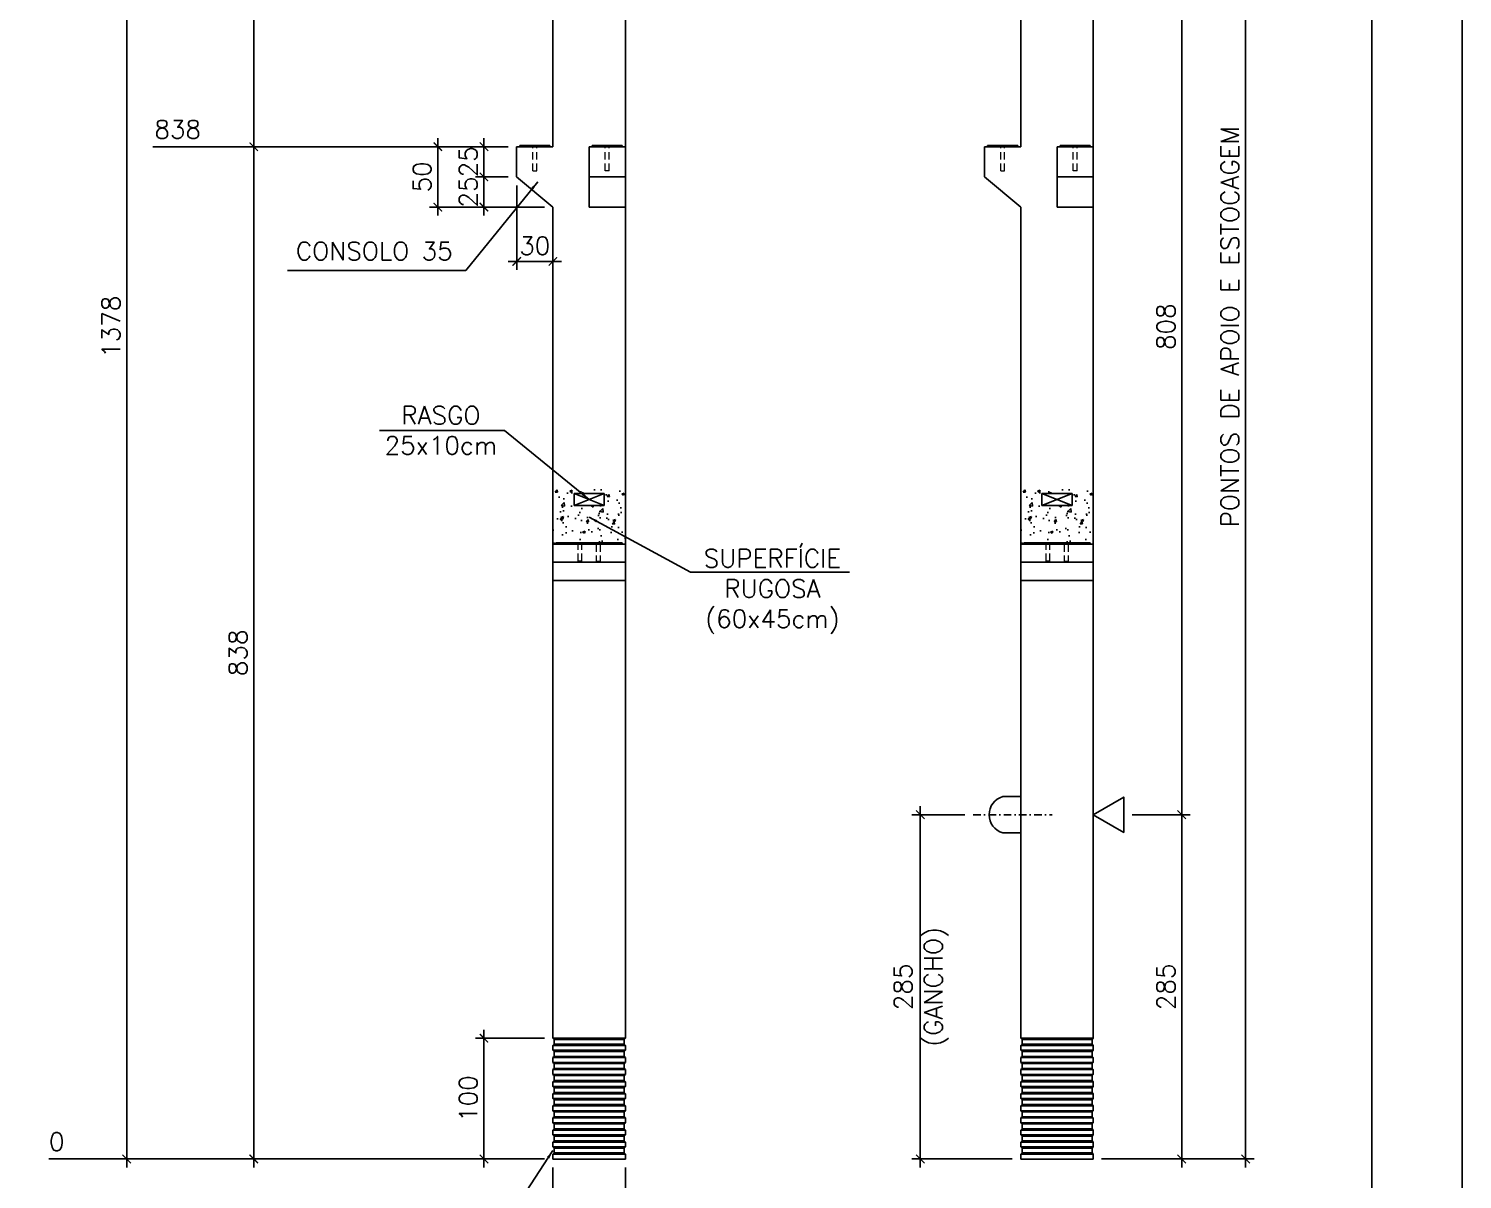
# Model space of a CAD drawing. Header units: centimetres. Extents: x 1658 to 17259, y 8294 to 11444.
# Drawn here: x 2699 to 3886, y 9379 to 10331 of the extents above; entities that cross this region are included whole.
import ezdxf

# ---------------------------------------------------------------- set-up
doc = ezdxf.new("R2010")
doc.units = ezdxf.units.CM
doc.header["$LTSCALE"] = 50
doc.header["$MEASUREMENT"] = 0
doc.header["$PDMODE"] = 67
for name, pattern in [('DASHDOT', [1, 0.5, -0.25, 0, -0.25]), ('DASHED', [0.75, 0.5, -0.25]), ('HIDDEN', [0.375, 0.25, -0.125])]:
    doc.linetypes.add(name, pattern=pattern)
doc.layers.add('10 TRACEJADO', color=1, linetype='DASHED', lineweight=13)
for name, color, linetype in [('COTAS-PRECON', 1, 'Continuous'), ('FORMATO-PRECON', 2, 'Continuous'), ('HACHURAS-PRECON', 1, 'Continuous'), ('LINHA CENTRO-PRECON', 1, 'DASHDOT'), ('LINHA-01-PRECON', 1, 'Continuous'), ('LINHA-02-PRECON', 2, 'Continuous'), ('LINHA-03-PRECON', 3, 'Continuous'), ('LINHA-04-PRECON', 4, 'Continuous'), ('填充', 7, 'Continuous')]:
    doc.layers.add(name, color=color, linetype=linetype)
doc.styles.get("Standard").update_dxf_attribs({"font": 'romans.shx'})
doc.dimstyles.new('ESC75-75', dxfattribs={"dimscale": 0, "dimtxt": 15, "dimasz": 7, "dimexe": 7, "dimexo": 7, "dimgap": 5.5, "dimtad": 1, "dimdec": 1, "dimdsep": 46, "dimtxsty": 'Standard', "dimblk": 'ARCHTICK', "dimcen": 0.1, "dimdle": 7, "dimclrd": 256, "dimclre": 256, "dimclrt": 2, "dimadec": 0, "dimazin": 0, "dimtfac": 1, "dimtdec": 1, "dimtix": 1, "dimtmove": 2, "dimatfit": 3, "dimfxl": 1, "dimarcsym": 0})

# ---------------------------------------------------------------- blocks, each defined once
blk = doc.blocks.new('A$C2E607E54')
at = {"layer": 'FORMATO-PRECON'}
blk.add_lwpolyline([(0, 4200), (2970, 4200), (2970, 0), (0, 0)], close=True, dxfattribs=at)
at = {"layer": 'FORMATO-PRECON', "color": 6}
blk.add_lwpolyline([(100, 3950), (2870, 3950), (2870, 100), (100, 100)], close=True, dxfattribs=at)
blk = doc.blocks.new('_ArchTick')
at = {"color": 0, "linetype": 'ByBlock', "const_width": 0.15}
blk.add_lwpolyline([(-0.5, -0.5), (0.5, 0.5)], dxfattribs=at)
blk = doc.blocks.new('*D39')
at = {"layer": 'COTAS-PRECON', "lineweight": -2, "transparency": 16777216}
for p, q in [((3653.5, 10495.8), (3653.5, 9673.8)), ((3612.5, 10488.8), (3660.5, 10488.8)), ((3612.5, 9680.8), (3660.5, 9680.8))]:
    blk.add_line(p, q, dxfattribs=at)
at = {"layer": 'Defpoints', "color": 0, "transparency": 16777216}
for p in [(3605.5, 10488.8), (3605.5, 9680.8), (3653.5, 9680.8)]:
    blk.add_point(p, dxfattribs=at)
at = {"layer": 'COTAS-PRECON', "lineweight": -2, "transparency": 16777216, "xscale": 7, "yscale": 7, "zscale": 7}
for p, rotation in [((3653.5, 10488.8), 90), ((3653.5, 9680.8), 270)]:
    blk.add_blockref('_ArchTick', p, dxfattribs=dict(at, rotation=rotation))
at = {"layer": 'COTAS-PRECON', "color": 2, "transparency": 16777216, "insert": (3640.5, 10084.8), "char_height": 15, "attachment_point": 5, "rotation": 90}
blk.add_mtext('808', dxfattribs=at)
blk = doc.blocks.new('*D41')
at = {"layer": 'COTAS-PRECON', "lineweight": -2, "transparency": 16777216}
for p, q in [((3706.4, 10780.8), (3706.4, 9388.8)), ((3587.2, 10773.8), (3713.4, 10773.8)), ((3587.2, 9395.8), (3713.4, 9395.8))]:
    blk.add_line(p, q, dxfattribs=at)
at = {"layer": 'Defpoints', "color": 0, "transparency": 16777216}
for p in [(3580.2, 10773.8), (3580.2, 9395.8, 0), (3706.4, 9395.8)]:
    blk.add_point(p, dxfattribs=at)
at = {"layer": 'COTAS-PRECON', "lineweight": -2, "transparency": 16777216, "xscale": 7, "yscale": 7, "zscale": 7}
for p, rotation in [((3706.4, 10773.8), 90), ((3706.4, 9395.8), 270)]:
    blk.add_blockref('_ArchTick', p, dxfattribs=dict(at, rotation=rotation))
at = {"layer": 'COTAS-PRECON', "color": 2, "transparency": 16777216, "insert": (3693.4, 10084.8), "char_height": 15, "attachment_point": 5, "rotation": 90}
blk.add_mtext('PONTOS DE APOIO E ESTOCAGEM', dxfattribs=at)
blk = doc.blocks.new('*D189')
at = {"layer": 'COTAS-PRECON', "lineweight": -2, "transparency": 16777216}
for p, q in [((3075.7, 9388.8), (3075.7, 9502.8)), ((3125.8, 9495.8), (3068.7, 9495.8)), ((3125.8, 9395.8), (3068.7, 9395.8))]:
    blk.add_line(p, q, dxfattribs=at)
at = {"layer": 'Defpoints', "color": 0, "transparency": 16777216}
for p in [(3075.7, 9495.8), (3132.8, 9495.8), (3132.8, 9395.8)]:
    blk.add_point(p, dxfattribs=at)
at = {"layer": 'COTAS-PRECON', "lineweight": -2, "transparency": 16777216, "xscale": 7, "yscale": 7, "zscale": 7}
for p, rotation in [((3075.7, 9495.8), 90), ((3075.7, 9395.8), 270)]:
    blk.add_blockref('_ArchTick', p, dxfattribs=dict(at, rotation=rotation))
at = {"layer": 'COTAS-PRECON', "color": 2, "transparency": 16777216, "insert": (3062.7, 9445.8), "char_height": 15, "attachment_point": 5, "rotation": 90}
blk.add_mtext('100', dxfattribs=at)
blk = doc.blocks.new('*D190')
at = {"layer": 'COTAS-PRECON', "lineweight": -2, "transparency": 16777216}
for p, q in [((3132.8, 9388.8), (3132.8, 9341.7)), ((3192.8, 9388.8), (3192.8, 9341.7)), ((3125.8, 9348.7), (3199.8, 9348.7))]:
    blk.add_line(p, q, dxfattribs=at)
at = {"layer": 'Defpoints', "color": 0, "transparency": 16777216}
for p in [(3132.8, 9395.8, 0), (3192.8, 9395.8, 0), (3192.8, 9348.7)]:
    blk.add_point(p, dxfattribs=at)
at = {"layer": 'COTAS-PRECON', "lineweight": -2, "transparency": 16777216, "xscale": 7, "yscale": 7, "zscale": 7, "rotation": 180}
blk.add_blockref('_ArchTick', (3132.8, 9348.7), dxfattribs=at)
at = {"layer": 'COTAS-PRECON', "lineweight": -2, "transparency": 16777216, "xscale": 7, "yscale": 7, "zscale": 7}
blk.add_blockref('_ArchTick', (3192.8, 9348.7), dxfattribs=at)
at = {"layer": 'COTAS-PRECON', "color": 2, "transparency": 16777216, "insert": (3162.8, 9361.7), "char_height": 15, "attachment_point": 5}
blk.add_mtext('60', dxfattribs=at)
blk = doc.blocks.new('*D212')
at = {"layer": 'COTAS-PRECON', "lineweight": -2, "transparency": 16777216}
for p, q in [((3095.8, 10696.8), (2878.1, 10696.8)), ((2885.1, 10703.8), (2885.1, 10226.8)), ((3095.8, 10233.8), (2878.1, 10233.8))]:
    blk.add_line(p, q, dxfattribs=at)
at = {"layer": 'Defpoints', "color": 0, "transparency": 16777216}
for p in [(3102.8, 10696.8), (2885.1, 10233.8), (3102.8, 10233.8)]:
    blk.add_point(p, dxfattribs=at)
at = {"layer": 'COTAS-PRECON', "lineweight": -2, "transparency": 16777216, "xscale": 7, "yscale": 7, "zscale": 7}
for p, rotation in [((2885.1, 10696.8), 90), ((2885.1, 10233.8), 270)]:
    blk.add_blockref('_ArchTick', p, dxfattribs=dict(at, rotation=rotation))
at = {"layer": 'COTAS-PRECON', "color": 2, "transparency": 16777216, "insert": (2872.1, 10465.3), "char_height": 15, "attachment_point": 5, "rotation": 90}
blk.add_mtext('463', dxfattribs=at)
blk = doc.blocks.new('*D213')
at = {"layer": 'COTAS-PRECON', "lineweight": -2, "transparency": 16777216}
for p, q in [((3095.8, 10233.8), (2878.1, 10233.8)), ((2885.1, 10240.8), (2885.1, 9388.8)), ((3125.8, 9395.8), (2878.1, 9395.8))]:
    blk.add_line(p, q, dxfattribs=at)
at = {"layer": 'Defpoints', "color": 0, "transparency": 16777216}
for p in [(3102.8, 10233.8), (2885.1, 9395.8), (3132.8, 9395.8)]:
    blk.add_point(p, dxfattribs=at)
at = {"layer": 'COTAS-PRECON', "lineweight": -2, "transparency": 16777216, "xscale": 7, "yscale": 7, "zscale": 7}
for p, rotation in [((2885.1, 10233.8), 90), ((2885.1, 9395.8), 270)]:
    blk.add_blockref('_ArchTick', p, dxfattribs=dict(at, rotation=rotation))
at = {"layer": 'COTAS-PRECON', "color": 2, "transparency": 16777216, "insert": (2872.1, 9814.8), "char_height": 15, "attachment_point": 5, "rotation": 90}
blk.add_mtext('838', dxfattribs=at)
blk = doc.blocks.new('*D218')
at = {"layer": 'COTAS-PRECON', "lineweight": -2, "transparency": 16777216}
for p, q in [((3095.8, 10233.8), (3068.7, 10233.8)), ((3075.7, 10233.8), (3075.7, 10240.8)), ((3075.7, 10233.8), (3075.7, 10208.8)), ((3095.8, 10208.8), (3068.7, 10208.8)), ((3075.7, 10208.8), (3075.7, 10201.8))]:
    blk.add_line(p, q, dxfattribs=at)
at = {"layer": 'Defpoints', "color": 0, "transparency": 16777216}
for p in [(3102.8, 10233.8), (3075.7, 10208.8), (3102.8, 10208.8)]:
    blk.add_point(p, dxfattribs=at)
at = {"layer": 'COTAS-PRECON', "lineweight": -2, "transparency": 16777216, "xscale": 7, "yscale": 7, "zscale": 7}
for p, rotation in [((3075.7, 10233.8), 270), ((3075.7, 10208.8), 90)]:
    blk.add_blockref('_ArchTick', p, dxfattribs=dict(at, rotation=rotation))
at = {"layer": 'COTAS-PRECON', "color": 2, "transparency": 16777216, "insert": (3062.7, 10221.3), "char_height": 15, "attachment_point": 5, "rotation": 90}
blk.add_mtext('25', dxfattribs=at)
blk = doc.blocks.new('*D219')
at = {"layer": 'COTAS-PRECON', "lineweight": -2, "transparency": 16777216}
for p, q in [((3075.7, 10208.8), (3075.7, 10215.8)), ((3095.8, 10208.8), (3068.7, 10208.8)), ((3075.7, 10208.8), (3075.7, 10183.8)), ((3125.8, 10183.8), (3068.7, 10183.8)), ((3075.7, 10183.8), (3075.7, 10176.8))]:
    blk.add_line(p, q, dxfattribs=at)
at = {"layer": 'Defpoints', "color": 0, "transparency": 16777216}
for p in [(3102.8, 10208.8), (3075.7, 10183.8), (3132.8, 10183.8)]:
    blk.add_point(p, dxfattribs=at)
at = {"layer": 'COTAS-PRECON', "lineweight": -2, "transparency": 16777216, "xscale": 7, "yscale": 7, "zscale": 7}
for p, rotation in [((3075.7, 10208.8), 270), ((3075.7, 10183.8), 90)]:
    blk.add_blockref('_ArchTick', p, dxfattribs=dict(at, rotation=rotation))
at = {"layer": 'COTAS-PRECON', "color": 2, "transparency": 16777216, "insert": (3062.7, 10196.3), "char_height": 15, "attachment_point": 5, "rotation": 90}
blk.add_mtext('25', dxfattribs=at)
blk = doc.blocks.new('*D220')
at = {"layer": 'COTAS-PRECON', "lineweight": -2, "transparency": 16777216}
for p, q in [((3095.8, 10233.8), (3030.5, 10233.8)), ((3037.5, 10240.8), (3037.5, 10176.8)), ((3125.8, 10183.8), (3030.5, 10183.8))]:
    blk.add_line(p, q, dxfattribs=at)
at = {"layer": 'Defpoints', "color": 0, "transparency": 16777216}
for p in [(3102.8, 10233.8), (3037.5, 10183.8), (3132.8, 10183.8)]:
    blk.add_point(p, dxfattribs=at)
at = {"layer": 'COTAS-PRECON', "lineweight": -2, "transparency": 16777216, "xscale": 7, "yscale": 7, "zscale": 7}
for p, rotation in [((3037.5, 10233.8), 90), ((3037.5, 10183.8), 270)]:
    blk.add_blockref('_ArchTick', p, dxfattribs=dict(at, rotation=rotation))
at = {"layer": 'COTAS-PRECON', "color": 2, "transparency": 16777216, "insert": (3024.5, 10208.8), "char_height": 15, "attachment_point": 5, "rotation": 90}
blk.add_mtext('50', dxfattribs=at)
blk = doc.blocks.new('*D221')
at = {"layer": 'COTAS-PRECON', "lineweight": -2, "transparency": 16777216}
for p, q in [((3102.8, 10201.8), (3102.8, 10131.8)), ((3102.8, 10138.8), (3095.8, 10138.8)), ((3102.8, 10138.8), (3132.8, 10138.8)), ((3132.8, 10138.8), (3139.8, 10138.8))]:
    blk.add_line(p, q, dxfattribs=at)
at = {"layer": 'Defpoints', "color": 0, "transparency": 16777216}
for p in [(3102.8, 10208.8), (3132.8, 10138.8), (3132.8, 10138.8)]:
    blk.add_point(p, dxfattribs=at)
at = {"layer": 'COTAS-PRECON', "lineweight": -2, "transparency": 16777216, "xscale": 7, "yscale": 7, "zscale": 7}
blk.add_blockref('_ArchTick', (3102.8, 10138.8), dxfattribs=at)
at = {"layer": 'COTAS-PRECON', "lineweight": -2, "transparency": 16777216, "xscale": 7, "yscale": 7, "zscale": 7, "rotation": 180}
blk.add_blockref('_ArchTick', (3132.8, 10138.8), dxfattribs=at)
at = {"layer": 'COTAS-PRECON', "color": 2, "transparency": 16777216, "insert": (3117.8, 10151.8), "char_height": 15, "attachment_point": 5}
blk.add_mtext('30', dxfattribs=at)
blk = doc.blocks.new('*D222')
at = {"layer": 'COTAS-PRECON', "lineweight": -2, "transparency": 16777216}
blk.add_line((2878.1, 10696.8), (2801.6, 10696.8), dxfattribs=at)
at = {"layer": 'Defpoints', "color": 0, "transparency": 16777216}
for p in [(2801.6, 10696.8, 0), (2885.1, 10696.8), (3162.8, 9395.8)]:
    blk.add_point(p, dxfattribs=at)
at = {"layer": 'COTAS-PRECON', "color": 2, "transparency": 16777216, "insert": (2824.2, 10711.1), "char_height": 15, "attachment_point": 5}
blk.add_mtext('1301', dxfattribs=at)
blk = doc.blocks.new('*D223')
at = {"layer": 'COTAS-PRECON', "lineweight": -2, "transparency": 16777216}
blk.add_line((2878.1, 10233.8), (2801.6, 10233.8), dxfattribs=at)
at = {"layer": 'Defpoints', "color": 0, "transparency": 16777216}
for p in [(2801.6, 10233.8, 0), (2885.1, 10233.8), (3162.8, 9395.8)]:
    blk.add_point(p, dxfattribs=at)
at = {"layer": 'COTAS-PRECON', "color": 2, "transparency": 16777216, "insert": (2822.1, 10248.1), "char_height": 15, "attachment_point": 5}
blk.add_mtext('838', dxfattribs=at)
blk = doc.blocks.new('*D224')
at = {"layer": 'COTAS-PRECON', "lineweight": -2, "transparency": 16777216}
for p, q in [((2779.9, 10780.8), (2779.9, 9388.8)), ((3125.8, 10773.8), (2772.9, 10773.8)), ((3125.8, 9395.8), (2772.9, 9395.8))]:
    blk.add_line(p, q, dxfattribs=at)
at = {"layer": 'Defpoints', "color": 0, "transparency": 16777216}
for p in [(3132.8, 10773.8), (2779.9, 9395.8), (3132.8, 9395.8)]:
    blk.add_point(p, dxfattribs=at)
at = {"layer": 'COTAS-PRECON', "lineweight": -2, "transparency": 16777216, "xscale": 7, "yscale": 7, "zscale": 7}
for p, rotation in [((2779.9, 10773.8), 90), ((2779.9, 9395.8), 270)]:
    blk.add_blockref('_ArchTick', p, dxfattribs=dict(at, rotation=rotation))
at = {"layer": 'COTAS-PRECON', "color": 2, "transparency": 16777216, "insert": (2766.9, 10084.8), "char_height": 15, "attachment_point": 5, "rotation": 90}
blk.add_mtext('1378', dxfattribs=at)
blk = doc.blocks.new('*D225')
at = {"layer": 'COTAS-PRECON', "lineweight": -2, "transparency": 16777216}
blk.add_line((2772.9, 10773.8), (2715.3, 10773.8), dxfattribs=at)
at = {"layer": 'Defpoints', "color": 0, "transparency": 16777216}
for p in [(2715.3, 10773.8), (2779.9, 10773.8), (3162.8, 9395.8)]:
    blk.add_point(p, dxfattribs=at)
at = {"layer": 'COTAS-PRECON', "color": 2, "transparency": 16777216, "insert": (2739.3, 10788.1), "char_height": 15, "attachment_point": 5}
blk.add_mtext('1378', dxfattribs=at)
blk = doc.blocks.new('*D226')
at = {"layer": 'COTAS-PRECON', "lineweight": -2, "transparency": 16777216}
blk.add_line((2772.9, 9395.8), (2715.3, 9395.8), dxfattribs=at)
at = {"layer": 'Defpoints', "color": 0, "transparency": 16777216}
for p in [(2715.3, 9395.8), (2779.9, 9395.8), (3162.8, 9395.8)]:
    blk.add_point(p, dxfattribs=at)
at = {"layer": 'COTAS-PRECON', "color": 2, "transparency": 16777216, "insert": (2721.9, 9410.1), "char_height": 15, "attachment_point": 5}
blk.add_mtext('0', dxfattribs=at)
blk = doc.blocks.new('*D235')
at = {"layer": 'COTAS-PRECON', "lineweight": -2, "transparency": 16777216}
for p, q in [((3437, 9687.8), (3437, 9595.9)), ((3473.9, 9680.8), (3430, 9680.8)), ((3437, 9388.8), (3437, 9480.6)), ((3513.2, 9395.8), (3430, 9395.8))]:
    blk.add_line(p, q, dxfattribs=at)
at = {"layer": 'Defpoints', "color": 0, "transparency": 16777216}
for p in [(3437, 9680.8), (3480.9, 9680.8), (3520.2, 9395.8)]:
    blk.add_point(p, dxfattribs=at)
at = {"layer": 'COTAS-PRECON', "lineweight": -2, "transparency": 16777216, "xscale": 7, "yscale": 7, "zscale": 7}
for p, rotation in [((3437, 9680.8), 90), ((3437, 9395.8), 270)]:
    blk.add_blockref('_ArchTick', p, dxfattribs=dict(at, rotation=rotation))
at = {"layer": 'COTAS-PRECON', "color": 2, "transparency": 16777216, "insert": (3437.8, 9538.3), "char_height": 15, "attachment_point": 5, "rotation": 90}
blk.add_mtext('285\\P(GANCHO)', dxfattribs=at)
blk = doc.blocks.new('*D234')
at = {"layer": 'COTAS-PRECON', "lineweight": -2, "transparency": 16777216}
for p, q in [((3653.5, 9388.8), (3653.5, 9687.8)), ((3612.5, 9680.8), (3660.5, 9680.8)), ((3587.2, 9395.8), (3660.5, 9395.8))]:
    blk.add_line(p, q, dxfattribs=at)
at = {"layer": 'Defpoints', "color": 0, "transparency": 16777216}
for p in [(3605.5, 9680.8), (3653.5, 9680.8), (3580.2, 9395.8, 0)]:
    blk.add_point(p, dxfattribs=at)
at = {"layer": 'COTAS-PRECON', "lineweight": -2, "transparency": 16777216, "xscale": 7, "yscale": 7, "zscale": 7}
for p, rotation in [((3653.5, 9680.8), 90), ((3653.5, 9395.8), 270)]:
    blk.add_blockref('_ArchTick', p, dxfattribs=dict(at, rotation=rotation))
at = {"layer": 'COTAS-PRECON', "color": 2, "transparency": 16777216, "insert": (3640.5, 9538.3), "char_height": 15, "attachment_point": 5, "rotation": 90}
blk.add_mtext('285', dxfattribs=at)

msp = doc.modelspace()

# ---------------------------------------------------------------- hatches: boundary and pattern name
at = {"layer": '填充'}
h = msp.add_hatch(dxfattribs=at)
h.set_pattern_fill('AR-CONC', color=1, scale=3)
h.set_pattern_definition([(50, (4559.64, 8535.504), (21.5178, -1.88256), [2.25, -24.75]), (355, (4559.64, 8535.504), (-4.16254, 22.56576), [1.8, -19.8]), (100.4514, (4561.433, 8535.347), (17.35527, 20.6832), [1.9122, -21.03426]), (46.1842, (4559.64, 8541.504), (32.01724, -4.96558), [3.375, -37.125]), (96.6356, (4562.308, 8541.09), (28.03986, 29.22356), [2.8683, -31.5514]), (351.1842, (4559.64, 8541.504), (28.03986, 29.22356), [2.7, -29.7]), (21, (4562.64, 8540.004), (17.90721, -12.07857), [2.25, -24.75]), (326, (4562.64, 8540.004), (7.29946, 21.7545), [1.8, -19.8]), (71.4514, (4564.132, 8538.997), (25.20667, 9.67593), [1.9122, -21.03426]), (37.5, (4559.64, 8535.5035), (0.364796, 9.986816), [0, -19.56, 0, -20.1, 0, -19.875]), (7.5, (4559.64, 8535.504), (7.892086, 11.83235), [0, -11.46, 0, -19.11, 0, -7.575]), (327.5, (4552.95, 8535.5035), (16.014673, -0.676646), [0, -7.5, 0, -23.4, 0, -31.05]), (317.5, (4549.95, 8535.504), (17.495585, 3.00315), [0, -9.75, 0, -15.54, 0, -22.05])])
h.paths.add_polyline_path([(3192.78, 9949.77), (3132.78, 9949.77), (3132.78, 9904.77), (3135.28, 9904.77), (3135.28, 9905.77), (3190.28, 9905.77), (3190.28, 9904.77), (3192.78, 9904.77)])
h.paths.add_polyline_path([(3150.28, 9936.77), (3150.28, 9946.77), (3175.28, 9946.77), (3175.28, 9936.77)], flags=16)
h = msp.add_hatch(dxfattribs=at)
h.set_pattern_fill('AR-CONC', color=1, scale=3)
h.set_pattern_definition([(50, (4947.097, 8535.504), (21.5178, -1.88256), [2.25, -24.75]), (355, (4947.097, 8535.504), (-4.16254, 22.56576), [1.8, -19.8]), (100.4514, (4948.89, 8535.347), (17.35527, 20.6832), [1.9122, -21.03426]), (46.1842, (4947.097, 8541.504), (32.01724, -4.96558), [3.375, -37.125]), (96.6356, (4949.765, 8541.09), (28.03986, 29.22356), [2.8683, -31.5514]), (351.1842, (4947.097, 8541.504), (28.03986, 29.22356), [2.7, -29.7]), (21, (4950.097, 8540.004), (17.90721, -12.07857), [2.25, -24.75]), (326, (4950.097, 8540.004), (7.29946, 21.7545), [1.8, -19.8]), (71.4514, (4951.59, 8538.997), (25.20667, 9.67593), [1.9122, -21.03426]), (37.5, (4947.097, 8535.5035), (0.364796, 9.986816), [0, -19.56, 0, -20.1, 0, -19.875]), (7.5, (4947.097, 8535.504), (7.892086, 11.83235), [0, -11.46, 0, -19.11, 0, -7.575]), (327.5, (4940.407, 8535.5035), (16.014673, -0.676646), [0, -7.5, 0, -23.4, 0, -31.05]), (317.5, (4937.407, 8535.504), (17.495585, 3.00315), [0, -9.75, 0, -15.54, 0, -22.05])])
h.paths.add_polyline_path([(3580.24, 9949.77), (3520.24, 9949.77), (3520.24, 9904.77), (3522.74, 9904.77), (3522.74, 9905.77), (3577.74, 9905.77), (3577.74, 9904.77), (3580.24, 9904.77)])
h.paths.add_polyline_path([(3537.74, 9936.77), (3537.74, 9946.77), (3562.74, 9946.77), (3562.74, 9936.77)], flags=16)

# ---------------------------------------------------------------- linework, layer by layer
at = {"layer": '10 TRACEJADO', "linetype": 'HIDDEN', "ltscale": 0.5, "extrusion": (0, 1, 0)}
for p, q in [((3116.18, 10233.77, -18266.7), (3116.18, 10234.77, -18266.7)), ((3116.18, 10213.77, -18266.7), (3116.18, 10233.77, -18266.7)), ((3119.38, 10233.77, -18266.7), (3119.38, 10234.77, -18266.7)), ((3119.38, 10213.77, -18266.7), (3119.38, 10233.77, -18266.7)), ((3176.18, 10233.77, -18266.7), (3176.18, 10234.77, -18266.7)), ((3176.18, 10213.77, -18266.7), (3176.18, 10233.77, -18266.7)), ((3179.38, 10233.77, -18266.7), (3179.38, 10234.77, -18266.7)), ((3179.38, 10213.77, -18266.7), (3179.38, 10233.77, -18266.7)), ((3503.64, 10233.77), (3503.64, 10234.77)), ((3503.64, 10213.77), (3503.64, 10233.77)), ((3506.84, 10233.77), (3506.84, 10234.77)), ((3506.84, 10213.77), (3506.84, 10233.77)), ((3563.64, 10233.77), (3563.64, 10234.77)), ((3563.64, 10213.77), (3563.64, 10233.77)), ((3566.83, 10233.77), (3566.83, 10234.77)), ((3566.83, 10213.77), (3566.83, 10233.77)), ((3116.18, 10213.77, -18266.7), (3117.78, 10213.77, -18266.7)), ((3117.78, 10213.77, -18266.7), (3119.38, 10213.77, -18266.7)), ((3179.38, 10213.77, -18266.7), (3176.18, 10213.77, -18266.7)), ((3503.64, 10213.77), (3505.24, 10213.77)), ((3505.24, 10213.77), (3506.84, 10213.77)), ((3566.83, 10213.77), (3563.64, 10213.77)), ((3153.68, 9890.77, -18266.7), (3153.68, 9904.77, -18266.7)), ((3156.88, 9890.77, -18266.7), (3156.88, 9904.77, -18266.7)), ((3168.68, 9904.77, -18266.7), (3168.68, 9890.77, -18266.7)), ((3171.88, 9904.77, -18266.7), (3171.88, 9890.77, -18266.7)), ((3537.74, 9904.77), (3537.74, 9905.77)), ((3541.14, 9890.77), (3541.14, 9904.77)), ((3544.34, 9890.77), (3544.34, 9904.77)), ((3556.14, 9904.77), (3556.14, 9890.77)), ((3559.34, 9904.77), (3559.34, 9890.77)), ((3562.74, 9904.77), (3562.74, 9905.77)), ((3155.28, 9890.77, -18266.7), (3153.68, 9890.77, -18266.7)), ((3156.88, 9890.77, -18266.7), (3155.28, 9890.77, -18266.7)), ((3168.68, 9890.77, -18266.7), (3170.28, 9890.77, -18266.7)), ((3170.28, 9890.77, -18266.7), (3171.88, 9890.77, -18266.7)), ((3542.74, 9890.77), (3541.14, 9890.77)), ((3544.34, 9890.77), (3542.74, 9890.77)), ((3556.14, 9890.77), (3557.74, 9890.77)), ((3557.74, 9890.77), (3559.34, 9890.77))]:
    msp.add_line(p, q, dxfattribs=at)
at = {"layer": 'LINHA CENTRO-PRECON', "ltscale": 0.25}
msp.add_line((3480.91, 9680.77), (3546.35, 9680.77), dxfattribs=at)
at = {"layer": 'LINHA-01-PRECON'}
for p, q in [((3150.28, 9946.77, -18266.7), (3175.28, 9936.77, -18266.7)), ((3175.28, 9946.77, -18266.7), (3150.28, 9936.77, -18266.7)), ((3537.74, 9946.77), (3562.74, 9936.77)), ((3562.74, 9946.77), (3537.74, 9936.77)), ((3436.96, 9395.77), (3436.96, 9680.77)), ((3132.78, 9495.77, -18266.7), (3192.78, 9495.77, -18266.7)), ((3132.78, 9489.77, -18266.7), (3192.78, 9489.77, -18266.7)), ((3132.78, 9485.77, -18266.7), (3192.78, 9485.77, -18266.7)), ((3133.78, 9494.77, -18266.7), (3191.78, 9494.77, -18266.7)), ((3133.78, 9490.77, -18266.7), (3191.78, 9490.77, -18266.7)), ((3520.24, 9495.77), (3580.24, 9495.77)), ((3520.24, 9489.77), (3580.24, 9489.77)), ((3520.24, 9485.77), (3580.24, 9485.77)), ((3521.24, 9494.77), (3579.24, 9494.77)), ((3521.24, 9490.77), (3579.24, 9490.77)), ((3132.78, 9479.77, -18266.7), (3192.78, 9479.77, -18266.7)), ((3132.78, 9475.77, -18266.7), (3192.78, 9475.77, -18266.7)), ((3133.78, 9484.77, -18266.7), (3191.78, 9484.77, -18266.7)), ((3133.78, 9480.77, -18266.7), (3191.78, 9480.77, -18266.7)), ((3133.78, 9474.77, -18266.7), (3191.78, 9474.77, -18266.7)), ((3520.24, 9479.77), (3580.24, 9479.77)), ((3520.24, 9475.77), (3580.24, 9475.77)), ((3521.24, 9484.77), (3579.24, 9484.77)), ((3521.24, 9480.77), (3579.24, 9480.77)), ((3521.24, 9474.77), (3579.24, 9474.77)), ((3132.78, 9469.77, -18266.7), (3192.78, 9469.77, -18266.7)), ((3132.78, 9465.77, -18266.7), (3192.78, 9465.77, -18266.7)), ((3133.78, 9470.77, -18266.7), (3191.78, 9470.77, -18266.7)), ((3133.78, 9464.77, -18266.7), (3191.78, 9464.77, -18266.7)), ((3520.24, 9469.77), (3580.24, 9469.77)), ((3520.24, 9465.77), (3580.24, 9465.77)), ((3521.24, 9470.77), (3579.24, 9470.77)), ((3521.24, 9464.77), (3579.24, 9464.77)), ((3132.78, 9459.77, -18266.7), (3192.78, 9459.77, -18266.7)), ((3132.78, 9455.77, -18266.7), (3192.78, 9455.77, -18266.7)), ((3132.78, 9455.77, -18266.7), (3192.78, 9455.77, -18266.7)), ((3132.78, 9449.77, -18266.7), (3192.78, 9449.77, -18266.7)), ((3133.78, 9460.77, -18266.7), (3191.78, 9460.77, -18266.7)), ((3133.78, 9454.77, -18266.7), (3191.78, 9454.77, -18266.7)), ((3133.78, 9450.77, -18266.7), (3191.78, 9450.77, -18266.7)), ((3520.24, 9459.77), (3580.24, 9459.77)), ((3520.24, 9455.77), (3580.24, 9455.77)), ((3520.24, 9455.77), (3580.24, 9455.77)), ((3520.24, 9449.77), (3580.24, 9449.77)), ((3521.24, 9460.77), (3579.24, 9460.77)), ((3521.24, 9454.77), (3579.24, 9454.77)), ((3521.24, 9450.77), (3579.24, 9450.77)), ((3132.78, 9445.77, -18266.7), (3192.78, 9445.77, -18266.7)), ((3132.78, 9439.77, -18266.7), (3192.78, 9439.77, -18266.7)), ((3133.78, 9444.77, -18266.7), (3191.78, 9444.77, -18266.7)), ((3133.78, 9440.77, -18266.7), (3191.78, 9440.77, -18266.7)), ((3520.24, 9445.77), (3580.24, 9445.77)), ((3520.24, 9439.77), (3580.24, 9439.77)), ((3521.24, 9444.77), (3579.24, 9444.77)), ((3521.24, 9440.77), (3579.24, 9440.77)), ((3132.78, 9435.77, -18266.7), (3192.78, 9435.77, -18266.7)), ((3132.78, 9429.77, -18266.7), (3192.78, 9429.77, -18266.7)), ((3133.78, 9434.77, -18266.7), (3191.78, 9434.77, -18266.7)), ((3133.78, 9430.77, -18266.7), (3191.78, 9430.77, -18266.7)), ((3520.24, 9435.77), (3580.24, 9435.77)), ((3520.24, 9429.77), (3580.24, 9429.77)), ((3521.24, 9434.77), (3579.24, 9434.77)), ((3521.24, 9430.77), (3579.24, 9430.77)), ((3132.78, 9425.77, -18266.7), (3192.78, 9425.77, -18266.7)), ((3132.78, 9419.77, -18266.7), (3192.78, 9419.77, -18266.7)), ((3132.78, 9415.77, -18266.7), (3192.78, 9415.77, -18266.7)), ((3133.78, 9424.77, -18266.7), (3191.78, 9424.77, -18266.7)), ((3133.78, 9420.77, -18266.7), (3191.78, 9420.77, -18266.7)), ((3133.78, 9414.77, -18266.7), (3191.78, 9414.77, -18266.7)), ((3520.24, 9425.77), (3580.24, 9425.77)), ((3520.24, 9419.77), (3580.24, 9419.77)), ((3520.24, 9415.77), (3580.24, 9415.77)), ((3521.24, 9424.77), (3579.24, 9424.77)), ((3521.24, 9420.77), (3579.24, 9420.77)), ((3521.24, 9414.77), (3579.24, 9414.77)), ((3132.78, 9409.77, -18266.7), (3192.78, 9409.77, -18266.7)), ((3132.78, 9405.77, -18266.7), (3192.78, 9405.77, -18266.7)), ((3133.78, 9410.77, -18266.7), (3191.78, 9410.77, -18266.7)), ((3133.78, 9404.77, -18266.7), (3191.78, 9404.77, -18266.7)), ((3520.24, 9409.77), (3580.24, 9409.77)), ((3520.24, 9405.77), (3580.24, 9405.77)), ((3521.24, 9410.77), (3579.24, 9410.77)), ((3521.24, 9404.77), (3579.24, 9404.77)), ((3132.78, 9399.77, -18266.7), (3192.78, 9399.77, -18266.7)), ((3133.78, 9400.77, -18266.7), (3191.78, 9400.77, -18266.7)), ((3520.24, 9399.77), (3580.24, 9399.77)), ((3521.24, 9400.77), (3579.24, 9400.77))]:
    msp.add_line(p, q, dxfattribs=at)
at = {"layer": 'LINHA-02-PRECON', "extrusion": (0, 1, 0)}
for p, q in [((3580.24, 10732.77), (3580.24, 10233.77)), ((3520.24, 10646.77), (3520.24, 10233.77)), ((3490.24, 10233.77), (3490.24, 10208.77)), ((3520.24, 10233.77), (3490.24, 10233.77)), ((3492.74, 10234.77), (3517.74, 10234.77)), ((3492.74, 10233.77), (3492.74, 10234.77)), ((3517.74, 10233.77), (3517.74, 10234.77)), ((3550.24, 10233.77), (3550.24, 10208.77)), ((3550.24, 10233.77), (3580.24, 10233.77)), ((3552.74, 10233.77), (3552.74, 10234.77)), ((3577.74, 10234.77), (3552.74, 10234.77)), ((3577.74, 10233.77), (3577.74, 10234.77)), ((3580.24, 10208.77), (3580.24, 10233.77)), ((3490.24, 10208.77), (3520.24, 10183.77)), ((3550.24, 10208.77), (3580.24, 10208.77)), ((3550.24, 10208.77), (3550.24, 10183.77)), ((3580.24, 10183.77), (3580.24, 10208.77)), ((3520.24, 10183.77), (3520.24, 9904.77)), ((3550.24, 10183.77), (3580.24, 10183.77)), ((3580.24, 10183.77), (3580.24, 9904.77)), ((3537.74, 9936.77), (3537.74, 9946.77)), ((3537.74, 9946.77), (3562.74, 9946.77)), ((3562.74, 9936.77), (3537.74, 9936.77)), ((3562.74, 9946.77), (3562.74, 9936.77)), ((3580.24, 9904.77), (3520.24, 9904.77)), ((3520.24, 9904.77), (3520.24, 9889.77)), ((3577.74, 9905.77), (3522.74, 9905.77)), ((3522.74, 9905.77), (3522.74, 9904.77)), ((3577.74, 9905.77), (3577.74, 9904.77)), ((3580.24, 9904.77), (3580.24, 9889.77)), ((3580.24, 9889.77), (3520.24, 9889.77)), ((3520.24, 9874.77), (3520.24, 9889.77)), ((3580.24, 9889.77), (3580.24, 9874.77)), ((3580.24, 9874.77), (3520.24, 9874.77)), ((3520.24, 9874.77), (3520.24, 9495.77)), ((3580.24, 9874.77), (3580.24, 9495.77)), ((3520.24, 9395.77), (3580.24, 9395.77))]:
    msp.add_line(p, q, dxfattribs=at)
at = {"layer": 'LINHA-02-PRECON'}
for p, q in [((3521.24, 9494.77), (3520.24, 9495.77)), ((3521.24, 9490.77), (3520.24, 9489.77)), ((3520.24, 9489.77), (3520.24, 9485.77)), ((3521.24, 9484.77), (3520.24, 9485.77)), ((3521.24, 9490.77), (3521.24, 9494.77)), ((3579.24, 9494.77), (3580.24, 9495.77)), ((3579.24, 9490.77), (3579.24, 9494.77)), ((3579.24, 9490.77), (3580.24, 9489.77)), ((3579.24, 9484.77), (3580.24, 9485.77)), ((3580.24, 9489.77), (3580.24, 9485.77)), ((3521.24, 9480.77), (3520.24, 9479.77)), ((3520.24, 9475.77), (3520.24, 9479.77)), ((3521.24, 9474.77), (3520.24, 9475.77)), ((3521.24, 9480.77), (3521.24, 9484.77)), ((3521.24, 9474.77), (3521.24, 9470.77)), ((3579.24, 9480.77), (3579.24, 9484.77)), ((3579.24, 9480.77), (3580.24, 9479.77)), ((3579.24, 9474.77), (3580.24, 9475.77)), ((3579.24, 9474.77), (3579.24, 9470.77)), ((3580.24, 9475.77), (3580.24, 9479.77)), ((3521.24, 9470.77), (3520.24, 9469.77)), ((3520.24, 9465.77), (3520.24, 9469.77)), ((3521.24, 9464.77), (3520.24, 9465.77)), ((3521.24, 9464.77), (3521.24, 9460.77)), ((3579.24, 9470.77), (3580.24, 9469.77)), ((3579.24, 9464.77), (3580.24, 9465.77)), ((3579.24, 9464.77), (3579.24, 9460.77)), ((3580.24, 9465.77), (3580.24, 9469.77)), ((3521.24, 9460.77), (3520.24, 9459.77)), ((3520.24, 9455.77), (3520.24, 9459.77)), ((3521.24, 9454.77), (3520.24, 9455.77)), ((3521.24, 9450.77), (3520.24, 9449.77)), ((3520.24, 9449.77), (3520.24, 9445.77)), ((3521.24, 9450.77), (3521.24, 9454.77)), ((3579.24, 9460.77), (3580.24, 9459.77)), ((3579.24, 9454.77), (3580.24, 9455.77)), ((3579.24, 9450.77), (3579.24, 9454.77)), ((3579.24, 9450.77), (3580.24, 9449.77)), ((3580.24, 9455.77), (3580.24, 9459.77)), ((3580.24, 9449.77), (3580.24, 9445.77)), ((3521.24, 9444.77), (3520.24, 9445.77)), ((3521.24, 9440.77), (3520.24, 9439.77)), ((3520.24, 9439.77), (3520.24, 9435.77)), ((3521.24, 9440.77), (3521.24, 9444.77)), ((3579.24, 9444.77), (3580.24, 9445.77)), ((3579.24, 9440.77), (3579.24, 9444.77)), ((3579.24, 9440.77), (3580.24, 9439.77)), ((3580.24, 9439.77), (3580.24, 9435.77)), ((3521.24, 9434.77), (3520.24, 9435.77)), ((3521.24, 9430.77), (3520.24, 9429.77)), ((3520.24, 9429.77), (3520.24, 9425.77)), ((3521.24, 9430.77), (3521.24, 9434.77)), ((3579.24, 9434.77), (3580.24, 9435.77)), ((3579.24, 9430.77), (3579.24, 9434.77)), ((3579.24, 9430.77), (3580.24, 9429.77)), ((3580.24, 9429.77), (3580.24, 9425.77)), ((3521.24, 9424.77), (3520.24, 9425.77)), ((3521.24, 9420.77), (3520.24, 9419.77)), ((3520.24, 9415.77), (3520.24, 9419.77)), ((3521.24, 9414.77), (3520.24, 9415.77)), ((3521.24, 9424.77), (3521.24, 9420.77)), ((3521.24, 9414.77), (3521.24, 9410.77)), ((3579.24, 9424.77), (3580.24, 9425.77)), ((3579.24, 9424.77), (3579.24, 9420.77)), ((3579.24, 9420.77), (3580.24, 9419.77)), ((3579.24, 9414.77), (3580.24, 9415.77)), ((3579.24, 9414.77), (3579.24, 9410.77)), ((3580.24, 9415.77), (3580.24, 9419.77)), ((3521.24, 9410.77), (3520.24, 9409.77)), ((3520.24, 9409.77), (3520.24, 9405.77)), ((3521.24, 9404.77), (3520.24, 9405.77)), ((3521.24, 9400.77), (3521.24, 9404.77)), ((3579.24, 9410.77), (3580.24, 9409.77)), ((3579.24, 9404.77), (3580.24, 9405.77)), ((3579.24, 9400.77), (3579.24, 9404.77)), ((3580.24, 9409.77), (3580.24, 9405.77)), ((3521.24, 9400.77), (3520.24, 9399.77)), ((3520.24, 9395.77), (3520.24, 9399.77)), ((3579.24, 9400.77), (3580.24, 9399.77)), ((3580.24, 9395.77), (3580.24, 9399.77))]:
    msp.add_line(p, q, dxfattribs=at)
at = {"layer": 'LINHA-03-PRECON'}
for p, q in [((3192.78, 10289.77, -18266.7), (3192.78, 10269.77, -18266.7)), ((3133.78, 9494.77, -18266.7), (3132.78, 9495.77, -18266.7)), ((3133.78, 9490.77, -18266.7), (3132.78, 9489.77, -18266.7)), ((3132.78, 9489.77, -18266.7), (3132.78, 9485.77, -18266.7)), ((3133.78, 9484.77, -18266.7), (3132.78, 9485.77, -18266.7)), ((3133.78, 9490.77, -18266.7), (3133.78, 9494.77, -18266.7)), ((3191.78, 9494.77, -18266.7), (3192.78, 9495.77, -18266.7)), ((3191.78, 9490.77, -18266.7), (3191.78, 9494.77, -18266.7)), ((3191.78, 9490.77, -18266.7), (3192.78, 9489.77, -18266.7)), ((3191.78, 9484.77, -18266.7), (3192.78, 9485.77, -18266.7)), ((3192.78, 9489.77, -18266.7), (3192.78, 9485.77, -18266.7)), ((3133.78, 9480.77, -18266.7), (3132.78, 9479.77, -18266.7)), ((3132.78, 9475.77, -18266.7), (3132.78, 9479.77, -18266.7)), ((3133.78, 9474.77, -18266.7), (3132.78, 9475.77, -18266.7)), ((3133.78, 9480.77, -18266.7), (3133.78, 9484.77, -18266.7)), ((3133.78, 9474.77, -18266.7), (3133.78, 9470.77, -18266.7)), ((3191.78, 9480.77, -18266.7), (3191.78, 9484.77, -18266.7)), ((3191.78, 9480.77, -18266.7), (3192.78, 9479.77, -18266.7)), ((3191.78, 9474.77, -18266.7), (3192.78, 9475.77, -18266.7)), ((3191.78, 9474.77, -18266.7), (3191.78, 9470.77, -18266.7)), ((3192.78, 9475.77, -18266.7), (3192.78, 9479.77, -18266.7)), ((3133.78, 9470.77, -18266.7), (3132.78, 9469.77, -18266.7)), ((3132.78, 9465.77, -18266.7), (3132.78, 9469.77, -18266.7)), ((3133.78, 9464.77, -18266.7), (3132.78, 9465.77, -18266.7)), ((3133.78, 9464.77, -18266.7), (3133.78, 9460.77, -18266.7)), ((3191.78, 9470.77, -18266.7), (3192.78, 9469.77, -18266.7)), ((3191.78, 9464.77, -18266.7), (3192.78, 9465.77, -18266.7)), ((3191.78, 9464.77, -18266.7), (3191.78, 9460.77, -18266.7)), ((3192.78, 9465.77, -18266.7), (3192.78, 9469.77, -18266.7)), ((3133.78, 9460.77, -18266.7), (3132.78, 9459.77, -18266.7)), ((3132.78, 9455.77, -18266.7), (3132.78, 9459.77, -18266.7)), ((3133.78, 9454.77, -18266.7), (3132.78, 9455.77, -18266.7)), ((3133.78, 9450.77, -18266.7), (3132.78, 9449.77, -18266.7)), ((3132.78, 9449.77, -18266.7), (3132.78, 9445.77, -18266.7)), ((3133.78, 9450.77, -18266.7), (3133.78, 9454.77, -18266.7)), ((3191.78, 9460.77, -18266.7), (3192.78, 9459.77, -18266.7)), ((3191.78, 9454.77, -18266.7), (3192.78, 9455.77, -18266.7)), ((3191.78, 9450.77, -18266.7), (3191.78, 9454.77, -18266.7)), ((3191.78, 9450.77, -18266.7), (3192.78, 9449.77, -18266.7)), ((3192.78, 9455.77, -18266.7), (3192.78, 9459.77, -18266.7)), ((3192.78, 9449.77, -18266.7), (3192.78, 9445.77, -18266.7)), ((3133.78, 9444.77, -18266.7), (3132.78, 9445.77, -18266.7)), ((3133.78, 9440.77, -18266.7), (3132.78, 9439.77, -18266.7)), ((3132.78, 9439.77, -18266.7), (3132.78, 9435.77, -18266.7)), ((3133.78, 9440.77, -18266.7), (3133.78, 9444.77, -18266.7)), ((3191.78, 9444.77, -18266.7), (3192.78, 9445.77, -18266.7)), ((3191.78, 9440.77, -18266.7), (3191.78, 9444.77, -18266.7)), ((3191.78, 9440.77, -18266.7), (3192.78, 9439.77, -18266.7)), ((3192.78, 9439.77, -18266.7), (3192.78, 9435.77, -18266.7)), ((3133.78, 9434.77, -18266.7), (3132.78, 9435.77, -18266.7)), ((3133.78, 9430.77, -18266.7), (3132.78, 9429.77, -18266.7)), ((3132.78, 9429.77, -18266.7), (3132.78, 9425.77, -18266.7)), ((3133.78, 9430.77, -18266.7), (3133.78, 9434.77, -18266.7)), ((3191.78, 9434.77, -18266.7), (3192.78, 9435.77, -18266.7)), ((3191.78, 9430.77, -18266.7), (3191.78, 9434.77, -18266.7)), ((3191.78, 9430.77, -18266.7), (3192.78, 9429.77, -18266.7)), ((3192.78, 9429.77, -18266.7), (3192.78, 9425.77, -18266.7)), ((3133.78, 9424.77, -18266.7), (3132.78, 9425.77, -18266.7)), ((3133.78, 9420.77, -18266.7), (3132.78, 9419.77, -18266.7)), ((3132.78, 9415.77, -18266.7), (3132.78, 9419.77, -18266.7)), ((3133.78, 9414.77, -18266.7), (3132.78, 9415.77, -18266.7)), ((3133.78, 9424.77, -18266.7), (3133.78, 9420.77, -18266.7)), ((3133.78, 9414.77, -18266.7), (3133.78, 9410.77, -18266.7)), ((3191.78, 9424.77, -18266.7), (3192.78, 9425.77, -18266.7)), ((3191.78, 9424.77, -18266.7), (3191.78, 9420.77, -18266.7)), ((3191.78, 9420.77, -18266.7), (3192.78, 9419.77, -18266.7)), ((3191.78, 9414.77, -18266.7), (3192.78, 9415.77, -18266.7)), ((3191.78, 9414.77, -18266.7), (3191.78, 9410.77, -18266.7)), ((3192.78, 9415.77, -18266.7), (3192.78, 9419.77, -18266.7)), ((3133.78, 9410.77, -18266.7), (3132.78, 9409.77, -18266.7)), ((3132.78, 9409.77, -18266.7), (3132.78, 9405.77, -18266.7)), ((3133.78, 9404.77, -18266.7), (3132.78, 9405.77, -18266.7)), ((3133.78, 9400.77, -18266.7), (3133.78, 9404.77, -18266.7)), ((3191.78, 9410.77, -18266.7), (3192.78, 9409.77, -18266.7)), ((3191.78, 9404.77, -18266.7), (3192.78, 9405.77, -18266.7)), ((3191.78, 9400.77, -18266.7), (3191.78, 9404.77, -18266.7)), ((3192.78, 9409.77, -18266.7), (3192.78, 9405.77, -18266.7)), ((3133.78, 9400.77, -18266.7), (3132.78, 9399.77, -18266.7)), ((3132.78, 9395.77, -18266.7), (3132.78, 9399.77, -18266.7)), ((3191.78, 9400.77, -18266.7), (3192.78, 9399.77, -18266.7)), ((3192.78, 9395.77, -18266.7), (3192.78, 9399.77, -18266.7))]:
    msp.add_line(p, q, dxfattribs=at)
at = {"layer": 'LINHA-03-PRECON', "extrusion": (0, 1, 0)}
for p, q in [((3102.78, 10233.77, -18266.7), (3102.78, 10208.77, -18266.7)), ((3132.78, 10233.77, -18266.7), (3102.78, 10233.77, -18266.7)), ((3105.28, 10234.77, -18266.7), (3130.28, 10234.77, -18266.7)), ((3105.28, 10233.77, -18266.7), (3105.28, 10234.77, -18266.7)), ((3130.28, 10233.77, -18266.7), (3130.28, 10234.77, -18266.7)), ((3162.78, 10233.77, -18266.7), (3162.78, 10208.77, -18266.7)), ((3162.78, 10233.77, -18266.7), (3192.78, 10233.77, -18266.7)), ((3165.28, 10233.77, -18266.7), (3165.28, 10234.77, -18266.7)), ((3190.28, 10234.77, -18266.7), (3165.28, 10234.77, -18266.7)), ((3190.28, 10233.77, -18266.7), (3190.28, 10234.77, -18266.7)), ((3102.78, 10208.77, -18266.7), (3132.78, 10183.77, -18266.7)), ((3162.78, 10208.77, -18266.7), (3192.78, 10208.77, -18266.7)), ((3162.78, 10208.77, -18266.7), (3162.78, 10183.77, -18266.7)), ((3162.78, 10183.77, -18266.7), (3192.78, 10183.77, -18266.7)), ((3150.28, 9936.77, -18266.7), (3150.28, 9946.77, -18266.7)), ((3150.28, 9946.77, -18266.7), (3175.28, 9946.77, -18266.7)), ((3175.28, 9936.77, -18266.7), (3150.28, 9936.77, -18266.7)), ((3175.28, 9946.77, -18266.7), (3175.28, 9936.77, -18266.7)), ((3192.78, 9904.77, -18266.7), (3132.78, 9904.77, -18266.7)), ((3190.28, 9905.77, -18266.7), (3135.28, 9905.77, -18266.7)), ((3135.28, 9905.77, -18266.7), (3135.28, 9904.77, -18266.7)), ((3190.28, 9905.77, -18266.7), (3190.28, 9904.77, -18266.7)), ((3192.78, 9889.77, -18266.7), (3132.78, 9889.77, -18266.7)), ((3192.78, 9874.77, -18266.7), (3132.78, 9874.77, -18266.7)), ((3132.78, 9395.77, -18266.7), (3192.78, 9395.77, -18266.7))]:
    msp.add_line(p, q, dxfattribs=at)
at = {"layer": 'LINHA-03-PRECON', "elevation": -18266.7}
for points in [[(3192.78, 10773.77), (3192.78, 9495.77)], [(3132.78, 10233.77), (3132.78, 10646.77)], [(3132.78, 9495.77), (3132.78, 10183.77)]]:
    msp.add_lwpolyline(points, dxfattribs=at)
at = {"layer": 'LINHA-03-PRECON'}
msp.add_lwpolyline([(3580.24, 9680.77), (3605.55, 9695.38), (3605.55, 9666.15)], close=True, dxfattribs=at)
at = {"layer": 'LINHA-04-PRECON'}
msp.add_lwpolyline([(3520.24, 9665.77), (3505.24, 9665.77, -0.7491786), (3505.24, 9695.77), (3520.24, 9695.77)], format="xyb", dxfattribs=at)

# ---------------------------------------------------------------- block references
at = {"layer": 'HACHURAS-PRECON', "xscale": 0.7499999999999996, "yscale": 0.7499999999999996, "zscale": 0.7499999999999996}
msp.add_blockref('A$C2E607E54', (1658.36, 8293.94), dxfattribs=at)

# ---------------------------------------------------------------- texts
at = {"layer": 'COTAS-PRECON', "color": 2, "char_height": 15, "attachment_point": 5}
for s, insert in [('\\A1;CONSOLO 35', (2984.91, 10147.39, -18266.68)), ('\\A1;RASGO\\P25x10cm', (3040.06, 9998.98, -18266.7)), ('\\A1;SUPERFÍCIE\\PRUGOSA\\P(60x45cm)', (3314.59, 9865.48, -18266.7))]:
    msp.add_mtext(s, dxfattribs=dict(at, insert=insert))

# ---------------------------------------------------------------- dimensions: what is measured, and where the dimension line sits
at = {"layer": 'COTAS-PRECON'}
for feature_location, offset, origin, picture, middle in [((2779.85, 10773.77, -18266.7), (-64.54, 0), (3162.78, 9395.77, -18266.7), '*D225', (2739.3, 10788.05, -18266.7)), ((2885.06, 10696.77, -18266.7), (-83.45, 0), (3162.78, 9395.77, -18266.7), '*D222', (2824.16, 10711.05, -18266.7)), ((2885.06, 10233.77, -18266.7), (-83.45, 0), (3162.78, 9395.77, -18266.7), '*D223', (2822.1, 10248.05, -18266.7)), ((2779.85289118, 9395.76588284, -18266.69616047), (-64.53880382, 0), (3162.77878993, 9395.76588284, -18266.69616047), '*D226', (2721.87172567, 9410.05405101, -18266.69616047))]:
    dim = msp.add_ordinate_dim(feature_location=feature_location, offset=offset, dtype=0, origin=origin, dimstyle='ESC75-75', override={"dimscale": 1}, dxfattribs=at)
    dim.commit()
    dim.dimension.update_dxf_attribs({"geometry": picture, "text_midpoint": middle})
for base, p1, p2, angle, picture, middle in [((2779.85, 9395.77, -18266.7), (3132.78, 10773.77, -18266.7), (3132.78, 9395.77, -18266.7), 90, '*D224', (2766.85, 10084.77, -18266.7)), ((2885.06, 10233.77, -18266.7), (3102.78, 10696.77, -18266.7), (3102.78, 10233.77, -18266.7), 90, '*D212', (2872.06, 10465.27, -18266.7)), ((3653.53, 9680.77), (3605.55, 10488.77), (3605.55, 9680.77), 90, '*D39', (3640.53, 10084.77)), ((2885.06, 9395.77, -18266.7), (3102.78, 10233.77, -18266.7), (3132.78, 9395.77, -18266.7), 90, '*D213', (2872.06, 9814.77, -18266.7)), ((3037.53, 10183.77, -18266.7), (3102.78, 10233.77, -18266.7), (3132.78, 10183.77, -18266.7), 90, '*D220', (3024.53, 10208.77, -18266.7)), ((3075.73, 10208.77, -18266.7), (3102.78, 10233.77, -18266.7), (3102.78, 10208.77, -18266.7), 90, '*D218', (3062.73, 10221.27, -18266.7)), ((3075.73, 10183.77, -18266.7), (3102.78, 10208.77, -18266.7), (3132.78, 10183.77, -18266.7), 90, '*D219', (3062.73, 10196.27, -18266.7)), ((3653.53, 9680.77), (3580.24, 9395.77, 0.02), (3605.55, 9680.77), 270, '*D234', (3640.53, 9538.27)), ((3075.73, 9495.77, -18266.7), (3132.78, 9395.77, -18266.7), (3132.78, 9495.77, -18266.7), 90, '*D189', (3062.73, 9445.77, -18266.7))]:
    dim = msp.add_linear_dim(base=base, p1=p1, p2=p2, angle=angle, dimstyle='ESC75-75', override={"dimscale": 1}, dxfattribs=at)
    dim.commit()
    dim.dimension.update_dxf_attribs({"geometry": picture, "text_midpoint": middle})
dim = msp.add_linear_dim(base=(3706.39, 9395.77, 0.02), p1=(3580.24, 10773.77, 0.02), p2=(3580.24, 9395.77), angle=90, text='PONTOS DE APOIO E ESTOCAGEM', dimstyle='ESC75-75', override={"dimscale": 1}, dxfattribs=at)
dim.commit()
dim.dimension.update_dxf_attribs({"geometry": '*D41', "text_midpoint": (3693.39, 10084.77, 0.02)})
for base, p1, p2, picture, middle in [((3132.78, 10138.79, -18266.7), (3102.78, 10208.77, -18266.7), (3132.78, 10138.79, -18266.7), '*D221', (3117.78, 10151.79, -18266.7)), ((3192.78, 9348.75, -18266.72), (3132.78, 9395.77, -18266.7), (3192.78, 9395.77, -18266.7), '*D190', (3162.78, 9361.75, -18266.72))]:
    dim = msp.add_linear_dim(base=base, p1=p1, p2=p2, dimstyle='ESC75-75', override={"dimscale": 1}, dxfattribs=at)
    dim.commit()
    dim.dimension.update_dxf_attribs({"geometry": picture, "text_midpoint": middle})
dim = msp.add_linear_dim(base=(3436.96, 9680.77), p1=(3520.24, 9395.77), p2=(3480.91, 9680.77), angle=270, text='<>\\P(GANCHO)', dimstyle='ESC75-75', override={"dimscale": 1}, dxfattribs=at)
dim.commit()
dim.dimension.update_dxf_attribs({"geometry": '*D235', "text_midpoint": (3437.76, 9538.27), "dimtype": 160})

# ---------------------------------------------------------------- leaders
for points in [[(3120.27, 10204.74, -18251.64), (3060.72, 10131.4, -18251.64), (2913.01, 10131.4, -18251.64)], [(3162.78, 9941.77, -18266.7), (3092.64, 9998.98, -18266.7), (2989.14, 9998.98, -18266.7)], [(3162.94, 9927.05, -18266.7), (3246.62, 9881.7, -18266.7), (3378.48, 9881.7, -18266.7)], [(3132.78, 9402.77, -18266.7), (3097.04, 9348.24, -18266.7), (2941.21, 9348.24, -18266.7)]]:
    msp.add_leader(points, dimstyle='ESC75-75', override={"dimscale": 1}, dxfattribs=at)

doc.saveas('drawing.dxf')
